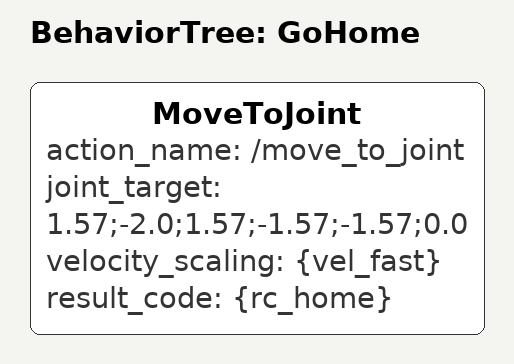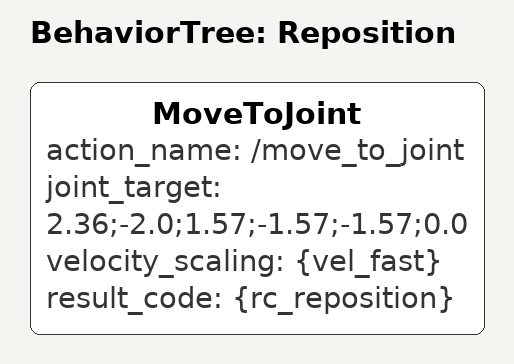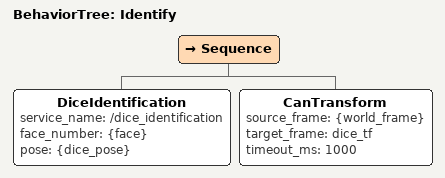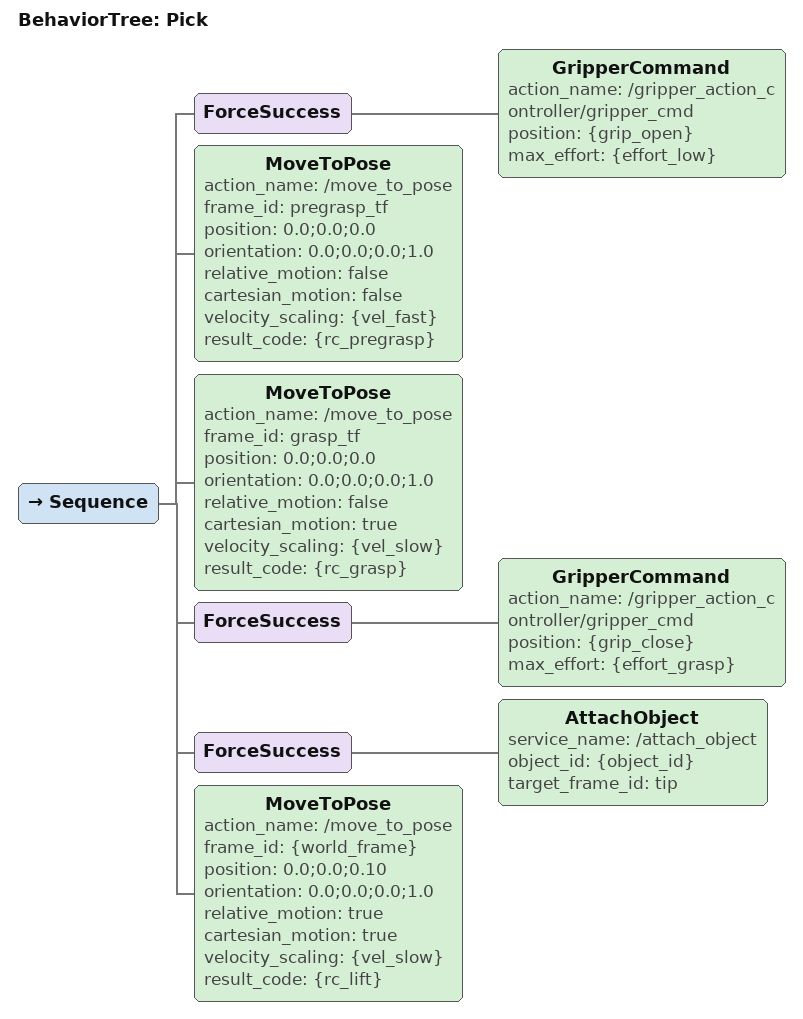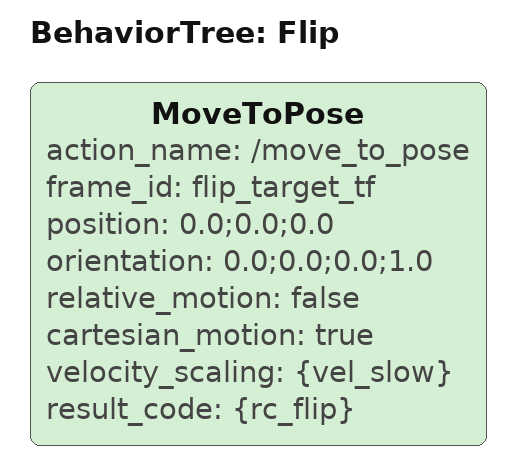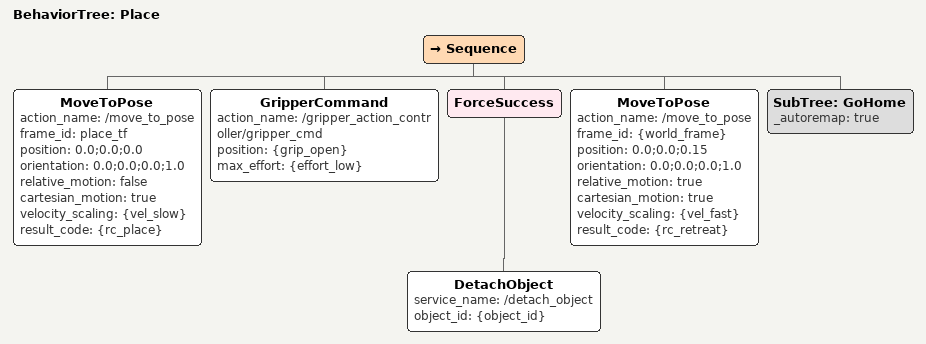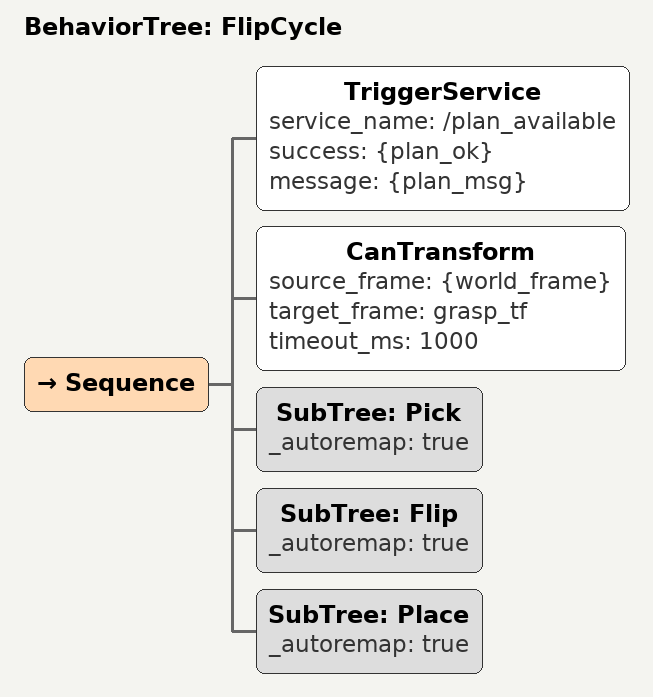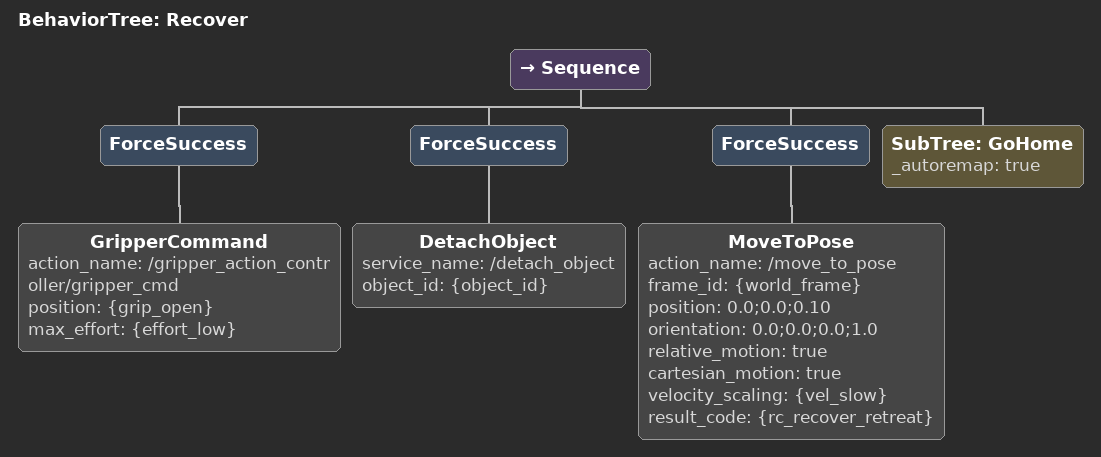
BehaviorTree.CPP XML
<?xml version="1.0" encoding="UTF-8"?>
<root BTCPP_format="4">

  <BehaviorTree ID="GoHome">
    <MoveToJoint action_name="/move_to_joint"
                 joint_target="1.57;-2.0;1.57;-1.57;-1.57;0.0"
                 velocity_scaling="{vel_fast}"
                 result_code="{rc_home}"/>
  </BehaviorTree>

  <BehaviorTree ID="Reposition">
    <MoveToJoint action_name="/move_to_joint"
                 joint_target="2.36;-2.0;1.57;-1.57;-1.57;0.0"
                 velocity_scaling="{vel_fast}"
                 result_code="{rc_reposition}"/>
  </BehaviorTree>

  <BehaviorTree ID="Identify">
    <Sequence>
      <DiceIdentification service_name="/dice_identification"
                          face_number="{face}"
                          pose="{dice_pose}"/>
      <CanTransform source_frame="{world_frame}"
                    target_frame="dice_tf"
                    timeout_ms="1000"/>
    </Sequence>
  </BehaviorTree>

  <BehaviorTree ID="Pick">
    <Sequence>

      <ForceSuccess>
        <GripperCommand action_name="/gripper_action_controller/gripper_cmd"
                        position="{grip_open}"
                        max_effort="{effort_low}"/>
      </ForceSuccess>

      <MoveToPose action_name="/move_to_pose"
                  frame_id="pregrasp_tf"
                  position="0.0;0.0;0.0"
                  orientation="0.0;0.0;0.0;1.0"
                  relative_motion="false"
                  cartesian_motion="false"
                  velocity_scaling="{vel_fast}"
                  result_code="{rc_pregrasp}"/>

      <MoveToPose action_name="/move_to_pose"
                  frame_id="grasp_tf"
                  position="0.0;0.0;0.0"
                  orientation="0.0;0.0;0.0;1.0"
                  relative_motion="false"
                  cartesian_motion="true"
                  velocity_scaling="{vel_slow}"
                  result_code="{rc_grasp}"/>

      <ForceSuccess>
        <GripperCommand action_name="/gripper_action_controller/gripper_cmd"
                        position="{grip_close}"
                        max_effort="{effort_grasp}"/>
      </ForceSuccess>

      <ForceSuccess>
        <AttachObject service_name="/attach_object"
                      object_id="{object_id}"
                      target_frame_id="tip"/>
      </ForceSuccess>

      <MoveToPose action_name="/move_to_pose"
                  frame_id="{world_frame}"
                  position="0.0;0.0;0.10"
                  orientation="0.0;0.0;0.0;1.0"
                  relative_motion="true"
                  cartesian_motion="true"
                  velocity_scaling="{vel_slow}"
                  result_code="{rc_lift}"/>

    </Sequence>
  </BehaviorTree>

  <BehaviorTree ID="Flip">
    <MoveToPose action_name="/move_to_pose"
                frame_id="flip_target_tf"
                position="0.0;0.0;0.0"
                orientation="0.0;0.0;0.0;1.0"
                relative_motion="false"
                cartesian_motion="true"
                velocity_scaling="{vel_slow}"
                result_code="{rc_flip}"/>
  </BehaviorTree>

  <BehaviorTree ID="Place">
    <Sequence>

      <MoveToPose action_name="/move_to_pose"
                  frame_id="place_tf"
                  position="0.0;0.0;0.0"
                  orientation="0.0;0.0;0.0;1.0"
                  relative_motion="false"
                  cartesian_motion="true"
                  velocity_scaling="{vel_slow}"
                  result_code="{rc_place}"/>

      <GripperCommand action_name="/gripper_action_controller/gripper_cmd"
                      position="{grip_open}"
                      max_effort="{effort_low}"/>

      <ForceSuccess>
        <DetachObject service_name="/detach_object"
                      object_id="{object_id}"/>
      </ForceSuccess>

      <MoveToPose action_name="/move_to_pose"
                  frame_id="{world_frame}"
                  position="0.0;0.0;0.15"
                  orientation="0.0;0.0;0.0;1.0"
                  relative_motion="true"
                  cartesian_motion="true"
                  velocity_scaling="{vel_fast}"
                  result_code="{rc_retreat}"/>

      <SubTree ID="GoHome" _autoremap="true"/>

    </Sequence>
  </BehaviorTree>

  <BehaviorTree ID="FlipCycle">
    <Sequence>
      <TriggerService service_name="/plan_available"
                      success="{plan_ok}"
                      message="{plan_msg}"/>
      <CanTransform source_frame="{world_frame}"
                    target_frame="grasp_tf"
                    timeout_ms="1000"/>
      <SubTree ID="Pick"  _autoremap="true"/>
      <SubTree ID="Flip"  _autoremap="true"/>
      <SubTree ID="Place" _autoremap="true"/>
    </Sequence>
  </BehaviorTree>

  <BehaviorTree ID="Recover">
    <Sequence>

      <ForceSuccess>
        <GripperCommand action_name="/gripper_action_controller/gripper_cmd"
                        position="{grip_open}"
                        max_effort="{effort_low}"/>
      </ForceSuccess>

      <ForceSuccess>
        <DetachObject service_name="/detach_object"
                      object_id="{object_id}"/>
      </ForceSuccess>

      <ForceSuccess>
        <MoveToPose action_name="/move_to_pose"
                    frame_id="{world_frame}"
                    position="0.0;0.0;0.10"
                    orientation="0.0;0.0;0.0;1.0"
                    relative_motion="true"
                    cartesian_motion="true"
                    velocity_scaling="{vel_slow}"
                    result_code="{rc_recover_retreat}"/>
      </ForceSuccess>

      <SubTree ID="GoHome" _autoremap="true"/>

    </Sequence>
  </BehaviorTree>

</root>
